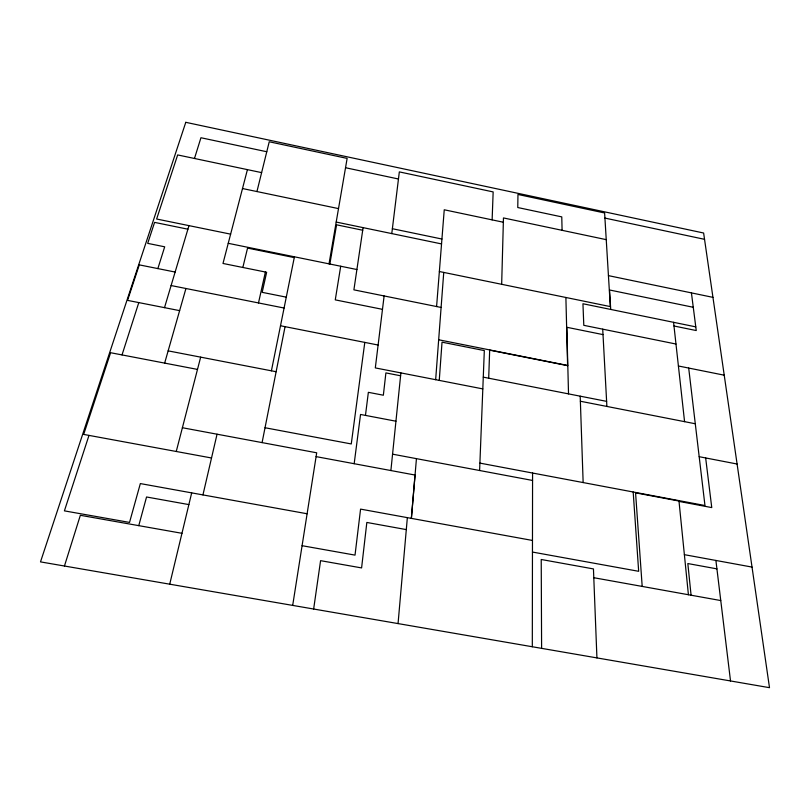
<?xml version="1.0" encoding="UTF-8"?>
<svg xmlns="http://www.w3.org/2000/svg" width="810" height="810" viewBox="0 0 810 810"><rect width="100%" height="100%" fill="white"/><g stroke="black" fill="none" stroke-linecap="round" stroke-linejoin="round"><path stroke-width="1.21" d="M532.312 646.755L532.575 473.03M501.663 284.31L503.466 217.93L606.245 239.649M488.693 378.209L489.675 350.163L567.8 365.705M492.126 219.874L493.158 191.919L399.33 171.892L391.777 233.594M479.611 470.509L484.319 350.578L442.027 342.174L439.253 380.396M435.658 379.698L443.748 272.423M436.59 306.544L444.244 209.78L503.344 222.234M416.441 458.642L411.369 518.38L415.044 475.045L316.092 456.617M398.054 623.589L407.349 517.641M390.886 470.549L400.889 372.904M384.122 295.954L375.313 367.912L482.811 388.901M365.462 415.388L368.358 392.324L383.353 395.219L385.894 372.904L400.596 375.779M354.173 463.705L360.541 414.457L395.938 421.21M364.794 342.397L351.267 443.951L265.032 427.741M313.652 609.019L320.578 560.662L361.594 567.921L366.839 522.45L406.296 529.598M363.093 227.63L353.899 289.848L441.106 307.456M292.693 605.404L316.7 452.8L182.392 427.731M340.706 266.237L335.269 299.872L382.482 309.339M329.852 264.03L336.565 224.815L362.708 230.243M329.022 263.858L347.136 158.406L269.234 141.77L256.942 191.555M262.086 442.604L285.059 326.663M271.411 370.808L294.425 256.8M258.491 302.94L265.397 272.018M202.945 494.91L217.05 434.2M169.725 584.192L191.686 492.875M242.838 267.472L247.556 248.083L294.263 257.6M176.246 451.484L200.667 357.149M247.425 169.634L222.993 263.463L266.642 272.271L262.177 292.339L286.274 297.159M138.763 525.649L146.549 496.986L188.872 504.6M164.653 363.113L185.946 288.492M164.511 307.648L188.973 225.625M194.481 158.477L200.941 137.74L266.774 151.743M64.446 566.018L80.352 515.292L181.966 533.304M157.859 268.596L164.693 246.807L147.693 243.364L154.599 222.385L187.91 229.2M122.026 354.922L138.793 302.586M88.989 435.395L64.405 510.867L129.529 522.42L140.343 483.58L307.111 513.763M302.089 545.697L355.023 555.123L360.572 509.115L532.474 540.452M593.791 577.712L720.758 600.554M532.453 552.055L638.665 571.303L633.187 491.994M684.379 554.668L752.024 567.081M716.911 568.863L687.832 563.547L691.072 595.208M211.521 457.984L83.673 434.413L110.605 352.725L197.488 369.411M479.905 463.107L704.963 505.521L688.692 368.054M679.023 501.42L711.757 507.586L705.662 457.954M392.567 454.167L532.565 480.451M699.182 456.698L737.1 464.019M168.146 350.862L276.129 371.729M483.276 377.146L606.619 401.365M580.365 401.244L695.284 423.762M280.503 325.762L378.108 345.03M179.628 310.635L127.565 300.378L139.279 264.87L175.132 272.049M171.102 285.545L284.087 308.033M438.666 339.775L567.607 365.432L565.886 297.483M678.405 365.988L724.231 375.192M675.975 344.027L583.797 325.326L582.947 303.75L695.77 326.865M603.015 334.611L566.828 327.281L568.519 393.883M230.627 234.151L156.634 219.014L177.663 154.933L261.62 172.621M673.981 325.995L696.246 330.551L691.426 292.886M228.238 243.314L356.906 269.538M693.269 307.284L609.535 289.98L610.73 309.44M439.354 271.522L610.325 306.595L604.614 212.979L517.965 194.461L517.772 207.532L561.775 216.888L562.089 230.313M392.374 228.714L441.926 239.031M608.442 275.633L712.952 297.361M336.201 222.051L441.541 243.921M242.504 188.538L338.509 208.605M604.928 218.082L704.538 239.325M345.526 167.731L398.459 179M715.898 560.449L730.519 680.957M673.576 322.319L684.572 421.656M688.409 594.732L678.982 501.036L635.567 492.855L642.188 586.42M602.721 329.164L606.892 406.448M596.929 657.902L593.447 568.924L541.222 559.487L541.606 648.365M580.193 396.181L583.149 482.568M185.784 122.32L40.5 561.887L769.5 687.68L703.627 233.017L185.784 122.32"/></g></svg>
